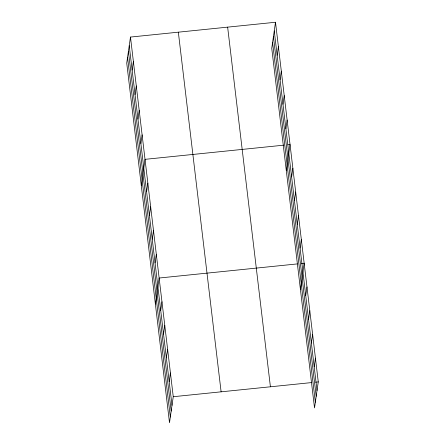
<?xml version="1.0" encoding="UTF-8"?>
<svg xmlns="http://www.w3.org/2000/svg" width="445" height="445" viewBox="0 0 445 445"><rect width="100%" height="100%" fill="white"/><g stroke="black" fill="none" stroke-linecap="round" stroke-linejoin="round"><path stroke-width="0.67" d="M130.48 37.063L126.73 63.095L169.501 422.75L173.255 396.712L130.48 37.063L275.5 22.25L318.27 381.905L314.52 407.937L271.745 48.288L275.5 22.25M132.143 70.165L133.389 61.516M135.052 94.618L136.298 85.974M137.961 119.076L139.207 110.432M140.87 143.535L142.116 134.885M141.271 185.381L145.026 159.343L283.888 145.159M146.6 191.728L147.846 183.079M149.425 215.463L150.671 206.819M152.246 239.199L153.492 230.555M155.071 262.939L156.317 254.29M155.388 304.063L159.138 278.03L297.321 263.913M160.717 310.41L161.963 301.766M163.537 334.151L164.784 325.501M166.363 357.886L167.609 349.242M169.183 381.621L170.429 372.977M277.163 55.352L278.409 46.708M280.066 79.805L281.312 71.161M282.976 104.264L284.221 95.619M285.885 128.722L287.131 120.078M286.291 170.569L290.04 144.53L287.987 144.742M291.62 176.915L292.866 168.271M294.44 200.651L295.686 192.006M297.266 224.386L298.512 215.742M300.086 248.126L301.332 239.482M300.403 289.25L304.157 263.218L301.421 263.496M305.732 295.597L306.978 286.953M308.557 319.338L309.803 310.693M311.378 343.073L312.624 334.429M314.203 366.808L315.449 358.164M173.255 396.712L311.433 382.6M315.533 382.183L318.27 381.905M274.254 30.894L317.024 390.549M273.425 36.635L316.195 396.284M272.574 42.548L315.344 402.197M227.64 27.139L270.415 386.788M178.339 32.174L221.109 391.828M129.234 45.707L172.009 405.362M128.41 51.448L171.18 411.097M127.559 57.361L170.329 417.01"/></g></svg>
